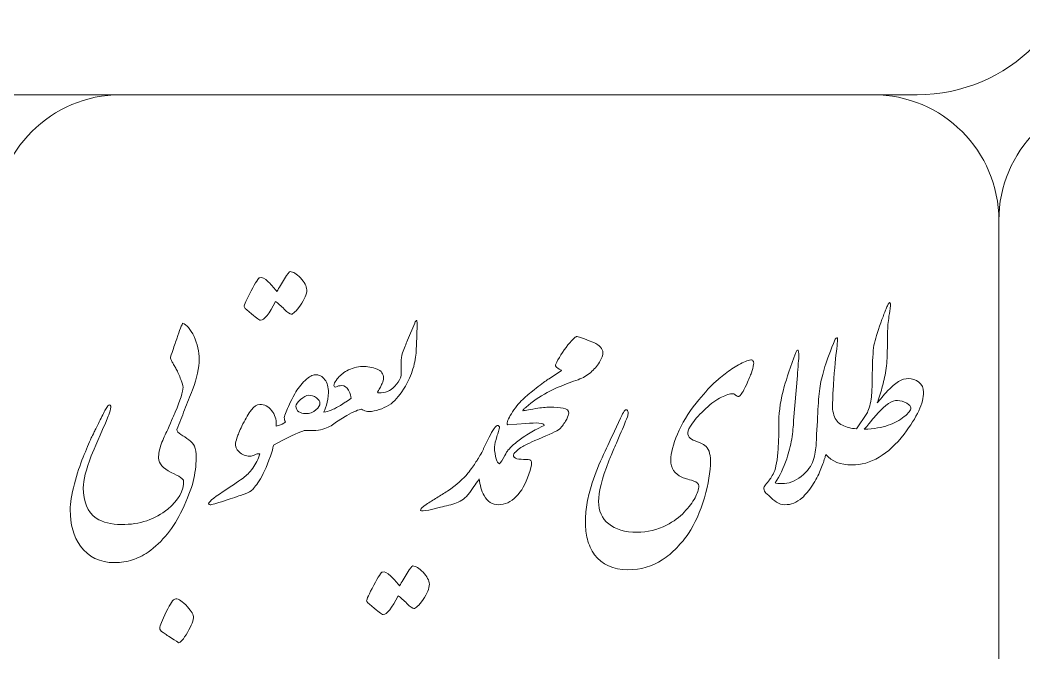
# Model space of a CAD drawing. Header units: millimetres. Extents: x 62 to 462, y 96 to 456.
# Drawn here: x 193.06 to 223.06, y 359.63 to 378.53 of the extents above; entities that cross this region are included whole.
import ezdxf

# ---------------------------------------------------------------- set-up
doc = ezdxf.new("R2010")
doc.units = ezdxf.units.MM
doc.header["$MEASUREMENT"] = 0
doc.layers.add('Layer 1', color=7, linetype='Continuous')

msp = doc.modelspace()

# ---------------------------------------------------------------- linework, layer by layer
at = {"layer": 'Layer 1', "color": 250, "lineweight": 18}
for points, knots in [([(190.2442, 415.8033), (190.2442, 415.8033), (219.8692, 415.8033), (219.8692, 415.8033), (222.5887, 415.8033), (224.8067, 413.5853), (224.8067, 410.8658), (224.8067, 410.8658), (224.8067, 381.2408), (224.8067, 381.2408), (224.8067, 378.5213), (222.5887, 376.3033), (219.8692, 376.3033), (219.8692, 376.3033), (190.2442, 376.3033), (190.2442, 376.3033), (187.5247, 376.3033), (185.3067, 378.5213), (185.3067, 381.2408), (185.3067, 381.2408), (185.3067, 410.8658), (185.3067, 410.8658), (185.3067, 413.5853), (187.5247, 415.8033), (190.2442, 415.8033)], [0, 0, 0, 0, 0.125, 0.125, 0.125, 0.25, 0.25, 0.25, 0.375, 0.375, 0.375, 0.5, 0.5, 0.5, 0.625, 0.625, 0.625, 0.75, 0.75, 0.75, 0.875, 0.875, 0.875, 1, 1, 1, 1]), ([(196.0567, 376.3033), (196.0567, 376.3033), (218.5567, 376.3033), (218.5567, 376.3033), (220.6221, 376.3033), (222.3067, 374.6187), (222.3067, 372.5533), (222.3067, 372.5533), (222.3067, 350.0533), (222.3067, 350.0533), (222.3067, 347.9879), (220.6221, 346.3033), (218.5567, 346.3033), (218.5567, 346.3033), (196.0567, 346.3033), (196.0567, 346.3033), (193.9913, 346.3033), (192.3067, 347.9879), (192.3067, 350.0533), (192.3067, 350.0533), (192.3067, 372.5533), (192.3067, 372.5533), (192.3067, 374.6187), (193.9913, 376.3033), (196.0567, 376.3033)], [0, 0, 0, 0, 0.125, 0.125, 0.125, 0.25, 0.25, 0.25, 0.375, 0.375, 0.375, 0.5, 0.5, 0.5, 0.625, 0.625, 0.625, 0.75, 0.75, 0.75, 0.875, 0.875, 0.875, 1, 1, 1, 1]), ([(226.0567, 376.3033), (226.0567, 376.3033), (248.5567, 376.3033), (248.5567, 376.3033), (250.6221, 376.3033), (252.3067, 374.6187), (252.3067, 372.5533), (252.3067, 372.5533), (252.3067, 350.0533), (252.3067, 350.0533), (252.3067, 347.9879), (250.6221, 346.3033), (248.5567, 346.3033), (248.5567, 346.3033), (226.0567, 346.3033), (226.0567, 346.3033), (223.9913, 346.3033), (222.3067, 347.9879), (222.3067, 350.0533), (222.3067, 350.0533), (222.3067, 372.5533), (222.3067, 372.5533), (222.3067, 374.6187), (223.9913, 376.3033), (226.0567, 376.3033)], [0, 0, 0, 0, 0.125, 0.125, 0.125, 0.25, 0.25, 0.25, 0.375, 0.375, 0.375, 0.5, 0.5, 0.5, 0.625, 0.625, 0.625, 0.75, 0.75, 0.75, 0.875, 0.875, 0.875, 1, 1, 1, 1]), ([(199.7493, 369.9744), (199.7493, 370.0203), (199.8198, 370.1738), (199.9609, 370.4401), (200.102, 370.7047), (200.1885, 370.837), (200.2184, 370.837), (200.2767, 370.8617), (200.3631, 370.8194), (200.4742, 370.7118), (200.5871, 370.6024), (200.6718, 370.5072), (200.73, 370.4242), (200.7987, 370.5372), (200.8764, 370.6659), (200.961, 370.807), (201.0457, 370.9481), (201.1004, 371.0187), (201.1286, 371.0187), (201.215, 371.0187), (201.3174, 370.9551), (201.4355, 370.83), (201.5555, 370.7047), (201.6172, 370.5865), (201.6243, 370.4754), (201.6243, 370.3449), (201.5607, 370.1896), (201.4338, 370.0115), (201.3085, 369.8351), (201.2185, 369.7469), (201.1586, 369.7469), (201.1215, 369.7469), (201.0528, 369.798), (200.9522, 369.8968), (200.8534, 369.9974), (200.7652, 370.075), (200.6894, 370.1297), (200.5024, 369.7539), (200.3542, 369.567), (200.2449, 369.567), (200.2167, 369.567), (200.1779, 369.5882), (200.1249, 369.634), (200.0773, 369.6746), (200.0032, 369.7363), (199.9009, 369.8193), (199.7986, 369.9021), (199.7493, 369.9533), (199.7493, 369.9744)], [0, 0, 0, 0, 0.0625, 0.0625, 0.0625, 0.125, 0.125, 0.125, 0.1875, 0.1875, 0.1875, 0.25, 0.25, 0.25, 0.3125, 0.3125, 0.3125, 0.375, 0.375, 0.375, 0.4375, 0.4375, 0.4375, 0.5, 0.5, 0.5, 0.5625, 0.5625, 0.5625, 0.625, 0.625, 0.625, 0.6875, 0.6875, 0.6875, 0.75, 0.75, 0.75, 0.8125, 0.8125, 0.8125, 0.875, 0.875, 0.875, 0.9375, 0.9375, 0.9375, 1, 1, 1, 1]), ([(217.3304, 366.9732), (217.338, 366.8896), (217.3533, 366.809), (217.3759, 366.7307), (217.4218, 366.5895), (217.5064, 366.4872), (217.6299, 366.4272), (217.7534, 366.3673), (217.8927, 366.332), (218.048, 366.3214), (218.048, 366.3214), (218.3584, 366.7765), (218.3584, 366.7765), (218.4096, 366.863), (218.4554, 367.0094), (218.4924, 367.2157), (218.5101, 367.3286), (218.5207, 367.5791), (218.5242, 367.9619), (218.5278, 368.3464), (218.5436, 368.6322), (218.5754, 368.8173), (218.6106, 368.9902), (218.6777, 369.2124), (218.7765, 369.4859), (218.877, 369.761), (218.9387, 369.9198), (218.9599, 369.9621), (218.9828, 370.0044), (219.0005, 370.0397), (219.0146, 370.068), (219.0322, 370.0962), (219.0481, 370.1014), (219.0604, 370.0856), (219.0745, 370.0697), (219.078, 370.0432), (219.071, 370.0044), (219.0339, 369.7734), (219.0075, 369.5864), (218.9934, 369.44), (218.9811, 369.2936), (218.974, 369.1542), (218.9757, 369.0219), (218.9775, 368.8896), (218.9757, 368.7186), (218.9687, 368.5086), (218.9616, 368.2988), (218.9405, 368.1048), (218.9052, 367.9284), (218.8717, 367.7502), (218.8293, 367.5791), (218.7765, 367.4115), (218.7253, 367.2457), (218.69, 367.1399), (218.6742, 367.094), (218.757, 367.1981), (218.8576, 367.3163), (218.9793, 367.4521), (219.2086, 367.7008), (219.4185, 367.8243), (219.6037, 367.8243), (219.7166, 367.8243), (219.8207, 367.7872), (219.9141, 367.7149), (220.0094, 367.6461), (220.0588, 367.5491), (220.0588, 367.4203), (220.0588, 367.0887), (219.863, 366.6707), (219.4749, 366.1627), (218.9987, 365.5488), (218.4783, 365.2419), (217.9139, 365.2419), (217.5739, 365.2419), (217.3163, 365.345), (217.1399, 365.5524), (217.1271, 365.5111), (217.1147, 365.4735), (217.1025, 365.4396), (217.0725, 365.3372), (217.0284, 365.2155), (216.9702, 365.0762), (216.9138, 364.9368), (216.8343, 364.7886), (216.7338, 364.6335), (216.6315, 364.4782), (216.5292, 364.353), (216.4251, 364.256), (216.2646, 364.1166), (216.0936, 364.0496), (215.9136, 364.0531), (215.8219, 364.0566), (215.7372, 364.0813), (215.6614, 364.1272), (215.589, 364.1748), (215.5221, 364.2348), (215.4603, 364.3036), (215.4039, 364.3477), (215.3703, 364.3776), (215.3562, 364.39), (215.3086, 364.4359), (215.2839, 364.4817), (215.2839, 364.5294), (215.2839, 364.5646), (215.3016, 364.6052), (215.3351, 364.6493), (215.3703, 364.6934), (215.4091, 364.7445), (215.455, 364.7992), (215.4744, 364.8257), (215.5026, 364.8681), (215.5362, 364.9227), (215.5714, 364.9774), (215.6014, 365.0514), (215.6279, 365.1432), (215.6526, 365.2332), (215.6755, 365.3531), (215.6913, 365.5013), (215.7055, 365.6494), (215.7143, 365.7782), (215.7178, 365.884), (215.7178, 365.884), (215.7284, 366.2051), (215.7284, 366.2051), (215.7319, 366.3144), (215.7319, 366.4308), (215.7284, 366.5508), (215.7354, 366.8683), (215.7901, 367.2123), (215.8942, 367.5844), (215.9665, 367.8366), (216.0812, 368.1753), (216.24, 368.6022), (216.2505, 368.6304), (216.2611, 368.6481), (216.2717, 368.6586), (216.2805, 368.6692), (216.2893, 368.6745), (216.2964, 368.6745), (216.3211, 368.6709), (216.3317, 368.6057), (216.3282, 368.4787), (216.3246, 368.417), (216.3176, 368.3164), (216.3069, 368.1789), (216.2964, 368.0377), (216.2893, 367.9478), (216.2858, 367.9107), (216.2858, 367.9107), (216.1729, 366.5667), (216.1729, 366.5667), (216.1659, 366.4044), (216.1464, 366.2209), (216.1164, 366.0128), (216.0812, 365.8134), (216.0318, 365.6194), (215.9665, 365.4289), (215.8766, 365.1503), (215.7602, 364.9104), (215.619, 364.711), (215.6261, 364.6969), (215.6544, 364.6899), (215.702, 364.6899), (215.702, 364.6899), (215.8325, 364.6846), (215.8325, 364.6846), (216.0212, 364.6776), (216.21, 364.7499), (216.4005, 364.8998), (216.5892, 365.0497), (216.7109, 365.2085), (216.762, 365.3742), (216.8132, 365.5419), (216.8414, 365.7094), (216.845, 365.8788), (216.8679, 366.2685), (216.8873, 366.6072), (216.9014, 366.8947), (216.9155, 367.1823), (216.9366, 367.4151), (216.9666, 367.595), (216.9949, 367.7732), (217.0425, 367.9689), (217.1078, 368.1789), (217.173, 368.3887), (217.2771, 368.6604), (217.4182, 368.9955), (217.4394, 369.0291), (217.457, 369.0432), (217.4747, 369.0361), (217.4923, 369.0291), (217.4853, 368.895), (217.4517, 368.6304), (217.4182, 368.3676), (217.3847, 367.9778), (217.3512, 367.461), (217.3476, 367.3266), (217.3408, 367.1646), (217.3304, 366.9732)], [0, 0, 0, 0, 0.0151515, 0.0151515, 0.0151515, 0.030303, 0.030303, 0.030303, 0.0454545, 0.0454545, 0.0454545, 0.0606061, 0.0606061, 0.0606061, 0.0757576, 0.0757576, 0.0757576, 0.0909091, 0.0909091, 0.0909091, 0.1060606, 0.1060606, 0.1060606, 0.1212121, 0.1212121, 0.1212121, 0.1363636, 0.1363636, 0.1363636, 0.1515152, 0.1515152, 0.1515152, 0.1666667, 0.1666667, 0.1666667, 0.1818182, 0.1818182, 0.1818182, 0.1969697, 0.1969697, 0.1969697, 0.2121212, 0.2121212, 0.2121212, 0.2272727, 0.2272727, 0.2272727, 0.2424242, 0.2424242, 0.2424242, 0.2575758, 0.2575758, 0.2575758, 0.2727273, 0.2727273, 0.2727273, 0.2878788, 0.2878788, 0.2878788, 0.3030303, 0.3030303, 0.3030303, 0.3181818, 0.3181818, 0.3181818, 0.3333333, 0.3333333, 0.3333333, 0.3484848, 0.3484848, 0.3484848, 0.3636364, 0.3636364, 0.3636364, 0.3787879, 0.3787879, 0.3787879, 0.3939394, 0.3939394, 0.3939394, 0.4090909, 0.4090909, 0.4090909, 0.4242424, 0.4242424, 0.4242424, 0.4393939, 0.4393939, 0.4393939, 0.4545455, 0.4545455, 0.4545455, 0.469697, 0.469697, 0.469697, 0.4848485, 0.4848485, 0.4848485, 0.5, 0.5, 0.5, 0.5151515, 0.5151515, 0.5151515, 0.530303, 0.530303, 0.530303, 0.5454545, 0.5454545, 0.5454545, 0.5606061, 0.5606061, 0.5606061, 0.5757576, 0.5757576, 0.5757576, 0.5909091, 0.5909091, 0.5909091, 0.6060606, 0.6060606, 0.6060606, 0.6212121, 0.6212121, 0.6212121, 0.6363636, 0.6363636, 0.6363636, 0.6515152, 0.6515152, 0.6515152, 0.6666667, 0.6666667, 0.6666667, 0.6818182, 0.6818182, 0.6818182, 0.6969697, 0.6969697, 0.6969697, 0.7121212, 0.7121212, 0.7121212, 0.7272727, 0.7272727, 0.7272727, 0.7424242, 0.7424242, 0.7424242, 0.7575758, 0.7575758, 0.7575758, 0.7727273, 0.7727273, 0.7727273, 0.7878788, 0.7878788, 0.7878788, 0.8030303, 0.8030303, 0.8030303, 0.8181818, 0.8181818, 0.8181818, 0.8333333, 0.8333333, 0.8333333, 0.8484848, 0.8484848, 0.8484848, 0.8636364, 0.8636364, 0.8636364, 0.8787879, 0.8787879, 0.8787879, 0.8939394, 0.8939394, 0.8939394, 0.9090909, 0.9090909, 0.9090909, 0.9242424, 0.9242424, 0.9242424, 0.9393939, 0.9393939, 0.9393939, 0.9545455, 0.9545455, 0.9545455, 0.969697, 0.969697, 0.969697, 0.9848485, 0.9848485, 0.9848485, 1, 1, 1, 1]), ([(197.9448, 364.7622), (197.9448, 364.8204), (197.8213, 364.9068), (197.5726, 365.0197), (197.3204, 365.1379), (197.1951, 365.2808), (197.1951, 365.4501), (197.1951, 365.5701), (197.2216, 365.7076), (197.2763, 365.8611), (197.3292, 366.0128), (197.3927, 366.1592), (197.4686, 366.2968), (197.4686, 366.2968), (197.4704, 366.3), (197.4704, 366.3), (197.4704, 366.3), (197.4703, 366.3003), (197.4703, 366.3003), (197.5867, 366.5755), (197.6608, 366.7501), (197.6925, 366.8224), (197.8478, 367.1841), (197.9253, 367.431), (197.9253, 367.5615), (197.9253, 367.6056), (197.9042, 367.6833), (197.8619, 367.7943), (197.8143, 367.9143), (197.7684, 368.0202), (197.7225, 368.1083), (197.7031, 368.1436), (197.682, 368.1771), (197.6608, 368.2124), (197.6396, 368.2476), (197.622, 368.2812), (197.6043, 368.3165), (197.562, 368.3782), (197.5461, 368.4258), (197.5532, 368.4611), (197.5832, 368.5563), (197.6114, 368.6428), (197.6361, 368.7186), (197.659, 368.7945), (197.682, 368.8597), (197.7031, 368.9144), (197.7948, 369.1914), (197.8654, 369.3765), (197.9148, 369.4736), (198.0312, 369.4347), (198.1458, 369.3042), (198.2552, 369.0802), (198.3593, 368.8562), (198.4104, 368.6269), (198.4104, 368.394), (198.4104, 368.1524), (198.3434, 367.849), (198.2094, 367.4839), (198.13, 367.2881), (198.0506, 367.0905), (197.973, 366.8913), (197.8954, 366.6937), (197.8195, 366.4962), (197.7437, 366.3003), (197.7437, 366.3003), (197.7432, 366.2994), (197.7432, 366.2994), (197.7432, 366.2994), (197.7437, 366.2968), (197.7437, 366.2968), (197.7437, 366.2492), (197.7825, 366.1998), (197.8602, 366.1521), (197.9377, 366.1045), (198.0153, 366.0516), (198.0948, 365.9952), (198.1741, 365.937), (198.2306, 365.8734), (198.2658, 365.8011), (198.2994, 365.7218), (198.317, 365.6053), (198.317, 365.4501), (198.317, 365.2226), (198.287, 364.9897), (198.2288, 364.7516), (198.1706, 364.5205), (198.0612, 364.2348), (197.9025, 363.8943), (197.652, 363.3669), (197.3115, 362.9472), (196.8794, 362.6332), (196.7224, 362.5326), (196.5672, 362.4568), (196.4155, 362.4057), (196.2497, 362.351), (196.0716, 362.3227), (195.8828, 362.3227), (195.4383, 362.3227), (195.0979, 362.4885), (194.8598, 362.8184), (194.6569, 363.1006), (194.5546, 363.464), (194.5546, 363.9049), (194.5546, 364.1007), (194.5952, 364.3565), (194.6781, 364.674), (194.761, 364.9809), (194.8474, 365.2455), (194.9374, 365.4695), (195.0344, 365.7006), (195.1155, 365.8964), (195.1843, 366.0534), (195.2055, 366.0921), (195.2355, 366.1503), (195.2725, 366.228), (195.3113, 366.3039), (195.3589, 366.4062), (195.4172, 366.5296), (195.4595, 366.6054), (195.4965, 366.6742), (195.5283, 366.736), (195.5618, 366.7977), (195.5883, 366.8541), (195.6094, 366.9018), (195.6606, 366.9953), (195.6994, 367.0394), (195.7276, 367.0359), (195.7664, 367.0288), (195.7752, 366.99), (195.7593, 366.9177), (195.7417, 366.8313), (195.7188, 366.7572), (195.6923, 366.6954), (195.4471, 366.1292), (195.2778, 365.7359), (195.1843, 365.5119), (195.0238, 365.1009), (194.9427, 364.7851), (194.9427, 364.5611), (194.9427, 364.136), (195.0732, 363.8344), (195.3342, 363.651), (195.5283, 363.5239), (195.777, 363.4605), (196.0839, 363.4605), (196.636, 363.4605), (197.0964, 363.6156), (197.4686, 363.9243), (197.7861, 364.1907), (197.9448, 364.4694), (197.9448, 364.7622)], [0, 0, 0, 0, 0.02, 0.02, 0.02, 0.04, 0.04, 0.04, 0.06, 0.06, 0.06, 0.08, 0.08, 0.08, 0.1, 0.1, 0.1, 0.12, 0.12, 0.12, 0.14, 0.14, 0.14, 0.16, 0.16, 0.16, 0.18, 0.18, 0.18, 0.2, 0.2, 0.2, 0.22, 0.22, 0.22, 0.24, 0.24, 0.24, 0.26, 0.26, 0.26, 0.28, 0.28, 0.28, 0.3, 0.3, 0.3, 0.32, 0.32, 0.32, 0.34, 0.34, 0.34, 0.36, 0.36, 0.36, 0.38, 0.38, 0.38, 0.4, 0.4, 0.4, 0.42, 0.42, 0.42, 0.44, 0.44, 0.44, 0.46, 0.46, 0.46, 0.48, 0.48, 0.48, 0.5, 0.5, 0.5, 0.52, 0.52, 0.52, 0.54, 0.54, 0.54, 0.56, 0.56, 0.56, 0.58, 0.58, 0.58, 0.6, 0.6, 0.6, 0.62, 0.62, 0.62, 0.64, 0.64, 0.64, 0.66, 0.66, 0.66, 0.68, 0.68, 0.68, 0.7, 0.7, 0.7, 0.72, 0.72, 0.72, 0.74, 0.74, 0.74, 0.76, 0.76, 0.76, 0.78, 0.78, 0.78, 0.8, 0.8, 0.8, 0.82, 0.82, 0.82, 0.84, 0.84, 0.84, 0.86, 0.86, 0.86, 0.88, 0.88, 0.88, 0.9, 0.9, 0.9, 0.92, 0.92, 0.92, 0.94, 0.94, 0.94, 0.96, 0.96, 0.96, 0.98, 0.98, 0.98, 1, 1, 1, 1]), ([(204.1413, 367.4998), (204.2242, 367.558), (204.2948, 367.6303), (204.353, 367.7167), (204.4147, 367.8032), (204.4465, 367.8896), (204.4465, 367.9761), (204.4465, 367.9761), (204.4465, 368.3165), (204.4465, 368.3165), (204.4465, 368.3994), (204.4606, 368.4911), (204.4871, 368.5899), (204.5364, 368.7274), (204.5859, 368.8545), (204.637, 368.9673), (204.637, 368.9673), (204.8487, 369.4788), (204.8487, 369.4788), (204.8522, 369.5036), (204.8698, 369.5318), (204.9015, 369.5618), (204.9157, 369.5618), (204.921, 369.5265), (204.921, 369.4542), (204.921, 369.4542), (204.9122, 369.0873), (204.9122, 369.0873), (204.9122, 369.0873), (204.891, 368.6428), (204.891, 368.6428), (204.891, 368.4876), (204.8592, 368.3112), (204.7975, 368.1154), (204.7393, 367.9178), (204.6634, 367.745), (204.57, 367.5933), (204.4294, 367.3631), (204.2871, 367.1871), (204.1431, 367.0673), (204.1431, 367.0673), (204.1413, 367.0641), (204.1413, 367.0641), (204.0584, 367.0094), (203.9649, 366.9618), (203.8626, 366.923), (203.7585, 366.8824), (203.658, 366.8559), (203.5628, 366.8418), (203.5098, 366.8313), (203.4552, 366.8348), (203.397, 366.8489), (203.3388, 366.8648), (203.2929, 366.8824), (203.2629, 366.9036), (203.2206, 366.9036), (203.1624, 366.8859), (203.0865, 366.8524), (203.0142, 366.8207), (202.9242, 366.7766), (202.8184, 366.7184), (202.8184, 366.7184), (202.5132, 366.5261), (202.5132, 366.5261), (202.5132, 366.5261), (202.5129, 366.5274), (202.5129, 366.5274), (202.416, 366.4413), (202.2996, 366.376), (202.1622, 366.332), (202.007, 366.2721), (201.8112, 366.2544), (201.5731, 366.2738), (201.5237, 366.2738), (201.3032, 366.1768), (200.9064, 365.9793), (200.9064, 365.9793), (200.6337, 365.829), (200.6337, 365.829), (200.6337, 365.829), (200.6136, 365.75), (200.6136, 365.75), (200.5924, 365.6635), (200.5659, 365.5806), (200.5395, 365.5048), (200.4177, 365.1714), (200.3067, 364.9245), (200.2026, 364.7657), (200.1003, 364.607), (200.0191, 364.5099), (199.9609, 364.4712), (199.901, 364.4341), (199.8145, 364.3935), (199.6963, 364.3494), (199.5799, 364.3071), (199.4018, 364.2471), (199.1619, 364.1695), (198.922, 364.0919), (198.7809, 364.0531), (198.735, 364.0531), (198.7086, 364.0531), (198.6945, 364.0602), (198.6945, 364.0743), (198.6663, 364.1113), (198.8091, 364.2366), (199.1231, 364.4465), (199.437, 364.6563), (199.6399, 364.794), (199.7298, 364.8592), (199.8216, 364.9245), (199.9151, 365.0197), (200.0085, 365.1467), (200.1038, 365.2719), (200.1744, 365.4148), (200.2185, 365.5718), (200.1708, 365.5789), (200.1214, 365.5701), (200.0721, 365.5436), (200.0209, 365.5189), (199.9715, 365.5048), (199.9239, 365.5048), (199.7969, 365.5083), (199.6893, 365.5506), (199.6029, 365.6301), (199.5182, 365.7076), (199.4811, 365.7958), (199.4952, 365.8929), (199.5093, 365.9511), (199.5288, 366.0198), (199.5552, 366.0975), (199.5799, 366.1751), (199.6346, 366.2985), (199.7175, 366.4661), (199.8004, 366.6354), (199.8833, 366.7748), (199.968, 366.8841), (200.0526, 366.9953), (200.1355, 367.05), (200.2185, 367.05), (200.3595, 367.05), (200.4777, 366.99), (200.573, 366.87), (200.6682, 366.7483), (200.7141, 366.6037), (200.7141, 366.4361), (200.7141, 366.4361), (200.7138, 366.4008), (200.7138, 366.4008), (200.7138, 366.4008), (200.8111, 366.4344), (200.8111, 366.4344), (200.9257, 366.4767), (200.984, 366.5067), (200.984, 366.5278), (200.9628, 366.5631), (200.9522, 366.6054), (200.9522, 366.6566), (200.9592, 366.7024), (200.9769, 366.7589), (201.0051, 366.8277), (201.0528, 366.9546), (201.141, 367.1346), (201.2679, 367.3656), (201.3473, 367.5174), (201.4479, 367.6514), (201.5731, 367.7679), (201.6966, 367.8825), (201.7971, 367.9389), (201.873, 367.9389), (201.9929, 367.9389), (202.0917, 367.8878), (202.1675, 367.789), (202.2363, 367.692), (202.2699, 367.565), (202.2699, 367.4062), (202.2699, 367.2651), (202.2504, 367.1381), (202.2116, 367.027), (202.171, 366.9141), (202.1463, 366.8453), (202.1358, 366.8171), (202.1358, 366.8171), (202.1975, 366.8277), (202.1975, 366.8277), (202.3316, 366.8612), (202.4374, 366.907), (202.5132, 366.9618), (202.5132, 366.9618), (202.5165, 366.9564), (202.5165, 366.9564), (202.578, 366.9883), (202.6651, 367.0407), (202.776, 367.1153), (202.8008, 367.1294), (202.8572, 367.17), (202.9472, 367.2352), (202.9472, 367.2899), (202.9224, 367.3692), (202.8748, 367.4733), (202.8237, 367.5668), (202.7532, 367.6127), (202.6632, 367.6127), (202.605, 367.6127), (202.545, 367.5986), (202.4815, 367.5703), (202.4374, 367.5703), (202.4233, 367.6003), (202.4409, 367.6585), (202.455, 367.7009), (202.485, 367.752), (202.5344, 367.8138), (202.6103, 367.9107), (202.7037, 367.9919), (202.8184, 368.0571), (202.8907, 368.096), (202.9648, 368.1242), (203.0406, 368.1453), (203.1342, 368.1736), (203.2117, 368.1877), (203.2788, 368.1877), (203.4357, 368.1877), (203.5839, 368.1594), (203.7233, 368.1048), (203.8538, 368.0536), (203.919, 367.9637), (203.919, 367.8349), (203.919, 367.7908), (203.9032, 367.7361), (203.8732, 367.6709), (203.8556, 367.632), (203.8397, 367.5968), (203.8238, 367.5668), (203.808, 367.5351), (203.7797, 367.4839), (203.7374, 367.4116), (203.7621, 367.3904), (203.8203, 367.3887), (203.9138, 367.4028), (204.0072, 367.4187), (204.0831, 367.4504), (204.1413, 367.4998)], [0, 0, 0, 0, 0.0125, 0.0125, 0.0125, 0.025, 0.025, 0.025, 0.0375, 0.0375, 0.0375, 0.05, 0.05, 0.05, 0.0625, 0.0625, 0.0625, 0.075, 0.075, 0.075, 0.0875, 0.0875, 0.0875, 0.1, 0.1, 0.1, 0.1125, 0.1125, 0.1125, 0.125, 0.125, 0.125, 0.1375, 0.1375, 0.1375, 0.15, 0.15, 0.15, 0.1625, 0.1625, 0.1625, 0.175, 0.175, 0.175, 0.1875, 0.1875, 0.1875, 0.2, 0.2, 0.2, 0.2125, 0.2125, 0.2125, 0.225, 0.225, 0.225, 0.2375, 0.2375, 0.2375, 0.25, 0.25, 0.25, 0.2625, 0.2625, 0.2625, 0.275, 0.275, 0.275, 0.2875, 0.2875, 0.2875, 0.3, 0.3, 0.3, 0.3125, 0.3125, 0.3125, 0.325, 0.325, 0.325, 0.3375, 0.3375, 0.3375, 0.35, 0.35, 0.35, 0.3625, 0.3625, 0.3625, 0.375, 0.375, 0.375, 0.3875, 0.3875, 0.3875, 0.4, 0.4, 0.4, 0.4125, 0.4125, 0.4125, 0.425, 0.425, 0.425, 0.4375, 0.4375, 0.4375, 0.45, 0.45, 0.45, 0.4625, 0.4625, 0.4625, 0.475, 0.475, 0.475, 0.4875, 0.4875, 0.4875, 0.5, 0.5, 0.5, 0.5125, 0.5125, 0.5125, 0.525, 0.525, 0.525, 0.5375, 0.5375, 0.5375, 0.55, 0.55, 0.55, 0.5625, 0.5625, 0.5625, 0.575, 0.575, 0.575, 0.5875, 0.5875, 0.5875, 0.6, 0.6, 0.6, 0.6125, 0.6125, 0.6125, 0.625, 0.625, 0.625, 0.6375, 0.6375, 0.6375, 0.65, 0.65, 0.65, 0.6625, 0.6625, 0.6625, 0.675, 0.675, 0.675, 0.6875, 0.6875, 0.6875, 0.7, 0.7, 0.7, 0.7125, 0.7125, 0.7125, 0.725, 0.725, 0.725, 0.7375, 0.7375, 0.7375, 0.75, 0.75, 0.75, 0.7625, 0.7625, 0.7625, 0.775, 0.775, 0.775, 0.7875, 0.7875, 0.7875, 0.8, 0.8, 0.8, 0.8125, 0.8125, 0.8125, 0.825, 0.825, 0.825, 0.8375, 0.8375, 0.8375, 0.85, 0.85, 0.85, 0.8625, 0.8625, 0.8625, 0.875, 0.875, 0.875, 0.8875, 0.8875, 0.8875, 0.9, 0.9, 0.9, 0.9125, 0.9125, 0.9125, 0.925, 0.925, 0.925, 0.9375, 0.9375, 0.9375, 0.95, 0.95, 0.95, 0.9625, 0.9625, 0.9625, 0.975, 0.975, 0.975, 0.9875, 0.9875, 0.9875, 1, 1, 1, 1]), ([(208.1684, 367.2828), (208.2548, 367.3551), (208.3783, 367.4539), (208.5405, 367.5827), (208.6993, 367.7026), (208.8069, 367.782), (208.8669, 367.819), (208.8669, 367.819), (209.2373, 368.0625), (209.2373, 368.0625), (209.2285, 368.0695), (209.1915, 368.0924), (209.1297, 368.1294), (209.0821, 368.1542), (209.0574, 368.1876), (209.0574, 368.2335), (209.1474, 368.4328), (209.2708, 368.6304), (209.4296, 368.828), (209.5848, 369.0132), (209.6748, 369.0978), (209.703, 369.0802), (209.9817, 368.985), (210.1475, 368.9232), (210.1986, 368.9003), (210.3821, 368.8138), (210.4738, 368.715), (210.4738, 368.6057), (210.4738, 368.5299), (210.4385, 368.4311), (210.3697, 368.3112), (210.2939, 368.193), (210.2074, 368.0924), (210.1122, 368.006), (210.0046, 367.9161), (209.8794, 367.8437), (209.7347, 367.789), (209.359, 367.662), (209.0521, 367.5351), (208.8122, 367.408), (208.5762, 367.2848), (208.3639, 367.1394), (208.1775, 366.9701), (208.1775, 366.9701), (208.1701, 366.9582), (208.1701, 366.9582), (208.1313, 366.9353), (208.1067, 366.9123), (208.0943, 366.8912), (208.0819, 366.87), (208.0767, 366.8595), (208.0767, 366.8559), (208.1067, 366.863), (208.2372, 366.8859), (208.4647, 366.9282), (208.6323, 366.9547), (208.7734, 366.9688), (208.888, 366.9688), (209.052, 366.9688), (209.1879, 366.9582), (209.2902, 366.9388), (209.3978, 366.9177), (209.4507, 366.8683), (209.4507, 366.7889), (209.4507, 366.7572), (209.4313, 366.699), (209.3943, 366.6125), (209.3449, 366.5226), (209.2831, 366.4326), (209.2073, 366.3444), (209.1561, 366.2844), (208.9727, 366.1909), (208.6569, 366.0604), (208.343, 365.9281), (208.149, 365.8399), (208.0767, 365.7941), (208.0043, 365.7465), (207.9496, 365.7076), (207.9108, 365.6777), (207.89, 365.6502), (207.8672, 365.6297), (207.8426, 365.6168), (207.7887, 365.555), (207.7816, 365.5059), (207.8226, 365.4695), (207.8632, 365.4307), (207.932, 365.4113), (208.029, 365.4096), (208.126, 365.4078), (208.1966, 365.4078), (208.2407, 365.4078), (208.3095, 365.4007), (208.3448, 365.3601), (208.3448, 365.2878), (208.3448, 365.2367), (208.3165, 365.1273), (208.2618, 364.9633), (208.1649, 364.674), (208.0396, 364.4517), (207.8844, 364.2966), (207.7221, 364.1343), (207.5457, 364.0531), (207.3517, 364.0531), (207.17, 364.0531), (207.0271, 364.1448), (206.9231, 364.3265), (206.8439, 364.4712), (206.7954, 364.6392), (206.7791, 364.8303), (206.7089, 364.7246), (206.6141, 364.586), (206.4944, 364.4147), (206.4221, 364.3248), (206.3604, 364.2612), (206.3074, 364.2242), (206.2386, 364.1748), (206.1699, 364.136), (206.0993, 364.1078), (206.0288, 364.0778), (205.9512, 364.0549), (205.8665, 364.0355), (205.7818, 364.0161), (205.6989, 363.9966), (205.616, 363.9755), (205.616, 363.9755), (205.2738, 363.8926), (205.2738, 363.8926), (205.1362, 363.8697), (205.0515, 363.8661), (205.0215, 363.882), (205.0215, 363.9314), (205.078, 363.9914), (205.1927, 364.0637), (205.295, 364.1289), (205.4008, 364.196), (205.5066, 364.263), (205.6143, 364.33), (205.7201, 364.3953), (205.8276, 364.4606), (206.0993, 364.6511), (206.3039, 364.8292), (206.438, 364.9932), (206.5403, 365.122), (206.6214, 365.2332), (206.6796, 365.3301), (206.7184, 365.3848), (206.7749, 365.4801), (206.8507, 365.6142), (206.8507, 365.6142), (206.9007, 365.7166), (206.9007, 365.7166), (206.9127, 365.7446), (206.9254, 365.7715), (206.939, 365.7976), (206.9452, 365.8101), (206.9515, 365.8222), (206.958, 365.834), (206.958, 365.834), (207.0729, 366.0693), (207.0729, 366.0693), (207.1242, 366.1751), (207.1753, 366.2615), (207.2229, 366.3267), (207.267, 366.3921), (207.3093, 366.4238), (207.3464, 366.4203), (207.3816, 366.4026), (207.3922, 366.3691), (207.3781, 366.3162), (207.3393, 366.2033), (207.3164, 366.1292), (207.3058, 366.0939), (207.2667, 365.9638), (207.2411, 365.8608), (207.2298, 365.7864), (207.2472, 365.4744), (207.2981, 365.3052), (207.3834, 365.2773), (207.4205, 365.316), (207.4752, 365.399), (207.5439, 365.526), (207.5845, 365.6018), (207.6163, 365.6529), (207.6357, 365.6812), (207.6408, 365.6877), (207.6467, 365.6931), (207.6534, 365.6979), (207.6844, 365.736), (207.7227, 365.7765), (207.7662, 365.817), (207.8738, 365.914), (207.9814, 365.9969), (208.0925, 366.0693), (208.2336, 366.1627), (208.3695, 366.2439), (208.5, 366.3126), (208.5105, 366.3197), (208.5846, 366.3567), (208.7223, 366.422), (208.7223, 366.4555), (208.6675, 366.4802), (208.5564, 366.4944), (208.4612, 366.4979), (208.3306, 366.4944), (208.1701, 366.4837), (208.1701, 366.4837), (207.6321, 366.4414), (207.6321, 366.4414), (207.6075, 366.4414), (207.6004, 366.4626), (207.611, 366.5031), (207.6321, 366.5931), (207.6992, 366.7236), (207.8156, 366.8912), (207.9288, 367.0583), (208.0453, 367.1859), (208.1653, 367.2756), (208.1653, 367.2756), (208.1684, 367.2828), (208.1684, 367.2828)], [0, 0, 0, 0, 0.0136986, 0.0136986, 0.0136986, 0.0273973, 0.0273973, 0.0273973, 0.0410959, 0.0410959, 0.0410959, 0.0547945, 0.0547945, 0.0547945, 0.0684932, 0.0684932, 0.0684932, 0.0821918, 0.0821918, 0.0821918, 0.0958904, 0.0958904, 0.0958904, 0.109589, 0.109589, 0.109589, 0.1232877, 0.1232877, 0.1232877, 0.1369863, 0.1369863, 0.1369863, 0.1506849, 0.1506849, 0.1506849, 0.1643836, 0.1643836, 0.1643836, 0.1780822, 0.1780822, 0.1780822, 0.1917808, 0.1917808, 0.1917808, 0.2054795, 0.2054795, 0.2054795, 0.2191781, 0.2191781, 0.2191781, 0.2328767, 0.2328767, 0.2328767, 0.2465753, 0.2465753, 0.2465753, 0.260274, 0.260274, 0.260274, 0.2739726, 0.2739726, 0.2739726, 0.2876712, 0.2876712, 0.2876712, 0.3013699, 0.3013699, 0.3013699, 0.3150685, 0.3150685, 0.3150685, 0.3287671, 0.3287671, 0.3287671, 0.3424658, 0.3424658, 0.3424658, 0.3561644, 0.3561644, 0.3561644, 0.369863, 0.369863, 0.369863, 0.3835616, 0.3835616, 0.3835616, 0.3972603, 0.3972603, 0.3972603, 0.4109589, 0.4109589, 0.4109589, 0.4246575, 0.4246575, 0.4246575, 0.4383562, 0.4383562, 0.4383562, 0.4520548, 0.4520548, 0.4520548, 0.4657534, 0.4657534, 0.4657534, 0.4794521, 0.4794521, 0.4794521, 0.4931507, 0.4931507, 0.4931507, 0.5068493, 0.5068493, 0.5068493, 0.5205479, 0.5205479, 0.5205479, 0.5342466, 0.5342466, 0.5342466, 0.5479452, 0.5479452, 0.5479452, 0.5616438, 0.5616438, 0.5616438, 0.5753425, 0.5753425, 0.5753425, 0.5890411, 0.5890411, 0.5890411, 0.6027397, 0.6027397, 0.6027397, 0.6164384, 0.6164384, 0.6164384, 0.630137, 0.630137, 0.630137, 0.6438356, 0.6438356, 0.6438356, 0.6575342, 0.6575342, 0.6575342, 0.6712329, 0.6712329, 0.6712329, 0.6849315, 0.6849315, 0.6849315, 0.6986301, 0.6986301, 0.6986301, 0.7123288, 0.7123288, 0.7123288, 0.7260274, 0.7260274, 0.7260274, 0.739726, 0.739726, 0.739726, 0.7534247, 0.7534247, 0.7534247, 0.7671233, 0.7671233, 0.7671233, 0.7808219, 0.7808219, 0.7808219, 0.7945205, 0.7945205, 0.7945205, 0.8082192, 0.8082192, 0.8082192, 0.8219178, 0.8219178, 0.8219178, 0.8356164, 0.8356164, 0.8356164, 0.8493151, 0.8493151, 0.8493151, 0.8630137, 0.8630137, 0.8630137, 0.8767123, 0.8767123, 0.8767123, 0.890411, 0.890411, 0.890411, 0.9041096, 0.9041096, 0.9041096, 0.9178082, 0.9178082, 0.9178082, 0.9315068, 0.9315068, 0.9315068, 0.9452055, 0.9452055, 0.9452055, 0.9589041, 0.9589041, 0.9589041, 0.9726027, 0.9726027, 0.9726027, 0.9863014, 0.9863014, 0.9863014, 1, 1, 1, 1]), ([(214.9788, 368.2494), (214.9664, 368.163), (214.9434, 368.0801), (214.9152, 367.9989), (214.8852, 367.9178), (214.8376, 367.8049), (214.7706, 367.6602), (214.7036, 367.5156), (214.663, 367.4327), (214.6489, 367.4115), (214.5942, 367.3251), (214.5448, 367.2828), (214.5042, 367.2828), (214.4725, 367.304), (214.446, 367.3233), (214.4214, 367.3428), (214.3967, 367.3622), (214.3755, 367.371), (214.3543, 367.371), (214.2679, 367.371), (214.155, 367.3357), (214.0139, 367.2651), (213.871, 367.1946), (213.7176, 367.0817), (213.5482, 366.9265), (213.3789, 366.7713), (213.2466, 366.6266), (213.1514, 366.4926), (213.0579, 366.3585), (213.0102, 366.265), (213.0102, 366.2139), (213.0102, 366.138), (213.0332, 366.078), (213.0825, 366.0375), (213.1231, 366.0057), (213.1972, 365.9705), (213.3048, 365.9299), (213.4107, 365.8875), (213.483, 365.854), (213.5165, 365.8258), (213.6312, 365.7465), (213.6876, 365.5912), (213.6876, 365.3601), (213.6876, 365.0409), (213.6276, 364.674), (213.5059, 364.263), (213.386, 363.8502), (213.2272, 363.494), (213.0314, 363.1905), (212.9309, 363.0495), (212.8145, 362.9083), (212.6804, 362.7672), (212.5464, 362.6244), (212.4017, 362.5044), (212.2465, 362.4039), (211.9501, 362.2081), (211.608, 362.1093), (211.2234, 362.1093), (210.786, 362.1164), (210.4526, 362.2645), (210.225, 362.5538), (210.1227, 362.702), (210.0504, 362.859), (210.0117, 363.0248), (209.9711, 363.1905), (209.9517, 363.3476), (209.9517, 363.4957), (209.9517, 363.6845), (209.9658, 363.8697), (209.9922, 364.0513), (210.0204, 364.2312), (210.0628, 364.413), (210.121, 364.5964), (210.2109, 364.8927), (210.3186, 365.1785), (210.4473, 365.4537), (210.5743, 365.7288), (210.6766, 365.9511), (210.756, 366.1204), (210.756, 366.1204), (210.9994, 366.6372), (210.9994, 366.6372), (211.0276, 366.6954), (211.0559, 366.7518), (211.0876, 366.8083), (211.1176, 366.863), (211.1458, 366.8895), (211.1705, 366.8895), (211.204, 366.8895), (211.2234, 366.863), (211.2252, 366.8083), (211.227, 366.7518), (211.2199, 366.7113), (211.2058, 366.6831), (211.1688, 366.5843), (211.1352, 366.4996), (211.1088, 366.4326), (211.0806, 366.3656), (211.04, 366.2685), (210.9835, 366.1416), (210.9288, 366.0128), (210.8689, 365.8752), (210.8054, 365.727), (210.7419, 365.5789), (210.689, 365.4572), (210.6484, 365.3601), (210.4455, 364.824), (210.3432, 364.42), (210.3432, 364.1519), (210.3432, 363.8697), (210.4438, 363.6456), (210.6466, 363.4798), (210.8477, 363.3141), (211.1317, 363.2311), (211.4968, 363.2311), (211.8002, 363.2311), (212.093, 363.3017), (212.377, 363.4428), (212.5869, 363.5504), (212.7633, 363.6792), (212.9044, 363.8309), (213.0455, 363.9825), (213.1531, 364.1254), (213.2272, 364.2577), (213.3013, 364.39), (213.3384, 364.5099), (213.3384, 364.6158), (213.3384, 364.6811), (213.2889, 364.7304), (213.1902, 364.7604), (213.0914, 364.7922), (213.0208, 364.8133), (212.9767, 364.824), (212.9344, 364.8327), (212.885, 364.8522), (212.8286, 364.8804), (212.7228, 364.9315), (212.6416, 364.9968), (212.5851, 365.0744), (212.5305, 365.152), (212.5023, 365.2578), (212.5023, 365.3919), (212.5023, 365.5947), (212.5692, 365.854), (212.7015, 366.1662), (212.8338, 366.4802), (213.0208, 366.7889), (213.2625, 367.0923), (213.46, 367.3392), (213.6399, 367.5421), (213.8004, 367.6956), (213.8869, 367.7749), (213.998, 367.8666), (214.1321, 367.9672), (214.2661, 368.0695), (214.3967, 368.1559), (214.5254, 368.2282), (214.6806, 368.3182), (214.8024, 368.3694), (214.8923, 368.3835), (214.9293, 368.3835), (214.9558, 368.3676), (214.9699, 368.3376), (214.9823, 368.3058), (214.9858, 368.2776), (214.9788, 368.2494)], [0, 0, 0, 0, 0.0181818, 0.0181818, 0.0181818, 0.0363636, 0.0363636, 0.0363636, 0.0545455, 0.0545455, 0.0545455, 0.0727273, 0.0727273, 0.0727273, 0.0909091, 0.0909091, 0.0909091, 0.1090909, 0.1090909, 0.1090909, 0.1272727, 0.1272727, 0.1272727, 0.1454545, 0.1454545, 0.1454545, 0.1636364, 0.1636364, 0.1636364, 0.1818182, 0.1818182, 0.1818182, 0.2, 0.2, 0.2, 0.2181818, 0.2181818, 0.2181818, 0.2363636, 0.2363636, 0.2363636, 0.2545455, 0.2545455, 0.2545455, 0.2727273, 0.2727273, 0.2727273, 0.2909091, 0.2909091, 0.2909091, 0.3090909, 0.3090909, 0.3090909, 0.3272727, 0.3272727, 0.3272727, 0.3454545, 0.3454545, 0.3454545, 0.3636364, 0.3636364, 0.3636364, 0.3818182, 0.3818182, 0.3818182, 0.4, 0.4, 0.4, 0.4181818, 0.4181818, 0.4181818, 0.4363636, 0.4363636, 0.4363636, 0.4545455, 0.4545455, 0.4545455, 0.4727273, 0.4727273, 0.4727273, 0.4909091, 0.4909091, 0.4909091, 0.5090909, 0.5090909, 0.5090909, 0.5272727, 0.5272727, 0.5272727, 0.5454545, 0.5454545, 0.5454545, 0.5636364, 0.5636364, 0.5636364, 0.5818182, 0.5818182, 0.5818182, 0.6, 0.6, 0.6, 0.6181818, 0.6181818, 0.6181818, 0.6363636, 0.6363636, 0.6363636, 0.6545455, 0.6545455, 0.6545455, 0.6727273, 0.6727273, 0.6727273, 0.6909091, 0.6909091, 0.6909091, 0.7090909, 0.7090909, 0.7090909, 0.7272727, 0.7272727, 0.7272727, 0.7454545, 0.7454545, 0.7454545, 0.7636364, 0.7636364, 0.7636364, 0.7818182, 0.7818182, 0.7818182, 0.8, 0.8, 0.8, 0.8181818, 0.8181818, 0.8181818, 0.8363636, 0.8363636, 0.8363636, 0.8545455, 0.8545455, 0.8545455, 0.8727273, 0.8727273, 0.8727273, 0.8909091, 0.8909091, 0.8909091, 0.9090909, 0.9090909, 0.9090909, 0.9272727, 0.9272727, 0.9272727, 0.9454545, 0.9454545, 0.9454545, 0.9636364, 0.9636364, 0.9636364, 0.9818182, 0.9818182, 0.9818182, 1, 1, 1, 1]), ([(202.0176, 367.0817), (202.0176, 367.1399), (201.9823, 367.1964), (201.9135, 367.251), (201.8376, 367.3004), (201.7601, 367.3233), (201.6807, 367.3233), (201.6048, 367.3233), (201.5237, 367.281), (201.439, 367.1946), (201.3456, 367.1117), (201.2997, 367.0464), (201.2997, 366.9987), (201.2997, 366.9229), (201.3297, 366.8665), (201.3914, 366.833), (201.4443, 366.7941), (201.5079, 366.7765), (201.5837, 366.7765), (201.7107, 366.7765), (201.8165, 366.8118), (201.8976, 366.8841), (201.977, 366.9564), (202.0176, 367.0217), (202.0176, 367.0817)], [0, 0, 0, 0, 0.125, 0.125, 0.125, 0.25, 0.25, 0.25, 0.375, 0.375, 0.375, 0.5, 0.5, 0.5, 0.625, 0.625, 0.625, 0.75, 0.75, 0.75, 0.875, 0.875, 0.875, 1, 1, 1, 1]), ([(219.676, 366.9441), (219.676, 366.9882), (219.6354, 367.0358), (219.5526, 367.0887), (219.4626, 367.1399), (219.3726, 367.1664), (219.2827, 367.1664), (219.1186, 367.1734), (218.9175, 367.0428), (218.6847, 366.7783), (218.6142, 366.7059), (218.4819, 366.549), (218.2861, 366.3073), (218.5754, 366.3214), (218.8135, 366.362), (219.0022, 366.4272), (219.1892, 366.4926), (219.348, 366.579), (219.4749, 366.6848), (219.609, 366.7924), (219.676, 366.8788), (219.676, 366.9441)], [0, 0, 0, 0, 0.1428571, 0.1428571, 0.1428571, 0.2857143, 0.2857143, 0.2857143, 0.4285714, 0.4285714, 0.4285714, 0.5714286, 0.5714286, 0.5714286, 0.7142857, 0.7142857, 0.7142857, 0.8571429, 0.8571429, 0.8571429, 1, 1, 1, 1]), ([(203.4129, 361.1798), (203.4129, 361.1586), (203.464, 361.1075), (203.5645, 361.0245), (203.6669, 360.9417), (203.7409, 360.8799), (203.7903, 360.8394), (203.8415, 360.7935), (203.8821, 360.7723), (203.9085, 360.7723), (204.0196, 360.7723), (204.1678, 360.9593), (204.353, 361.335), (204.4289, 361.2803), (204.517, 361.2027), (204.6176, 361.1022), (204.7164, 361.0016), (204.7851, 360.9522), (204.824, 360.9522), (204.8822, 360.9522), (204.9739, 361.0404), (205.0974, 361.2168), (205.2243, 361.395), (205.2879, 361.5502), (205.2879, 361.6807), (205.2825, 361.7919), (205.2191, 361.91), (205.0992, 362.0352), (204.981, 362.1605), (204.8787, 362.224), (204.7922, 362.224), (204.7658, 362.224), (204.7093, 362.1534), (204.6246, 362.0123), (204.54, 361.8712), (204.4641, 361.7424), (204.3954, 361.6296), (204.3354, 361.7124), (204.2507, 361.8077), (204.1395, 361.917), (204.0267, 362.0247), (203.942, 362.067), (203.8838, 362.0423), (203.8521, 362.0423), (203.7657, 361.91), (203.6245, 361.6455), (203.4834, 361.3791), (203.4129, 361.2256), (203.4129, 361.1798)], [0, 0, 0, 0, 0.0625, 0.0625, 0.0625, 0.125, 0.125, 0.125, 0.1875, 0.1875, 0.1875, 0.25, 0.25, 0.25, 0.3125, 0.3125, 0.3125, 0.375, 0.375, 0.375, 0.4375, 0.4375, 0.4375, 0.5, 0.5, 0.5, 0.5625, 0.5625, 0.5625, 0.625, 0.625, 0.625, 0.6875, 0.6875, 0.6875, 0.75, 0.75, 0.75, 0.8125, 0.8125, 0.8125, 0.875, 0.875, 0.875, 0.9375, 0.9375, 0.9375, 1, 1, 1, 1]), ([(197.2322, 360.3578), (197.2322, 360.3207), (197.2586, 360.2837), (197.3097, 360.2502), (197.368, 360.2079), (197.4579, 360.1479), (197.5814, 360.0668), (197.7031, 359.9856), (197.7754, 359.9397), (197.7948, 359.9292), (197.8513, 359.9292), (197.9377, 360.0333), (198.0594, 360.2396), (198.1794, 360.446), (198.2394, 360.6048), (198.2394, 360.7141), (198.2288, 360.797), (198.1512, 360.9117), (198.0065, 361.0581), (197.8619, 361.2045), (197.7525, 361.2627), (197.6766, 361.2309), (197.6379, 361.2309), (197.555, 361.1057), (197.4262, 360.8517), (197.2974, 360.5977), (197.2322, 360.4336), (197.2322, 360.3578)], [0, 0, 0, 0, 0.1111111, 0.1111111, 0.1111111, 0.2222222, 0.2222222, 0.2222222, 0.3333333, 0.3333333, 0.3333333, 0.4444444, 0.4444444, 0.4444444, 0.5555556, 0.5555556, 0.5555556, 0.6666667, 0.6666667, 0.6666667, 0.7777778, 0.7777778, 0.7777778, 0.8888889, 0.8888889, 0.8888889, 1, 1, 1, 1])]:
    msp.add_open_spline(points, degree=3, knots=knots, dxfattribs=at)

doc.saveas('drawing.dxf')
